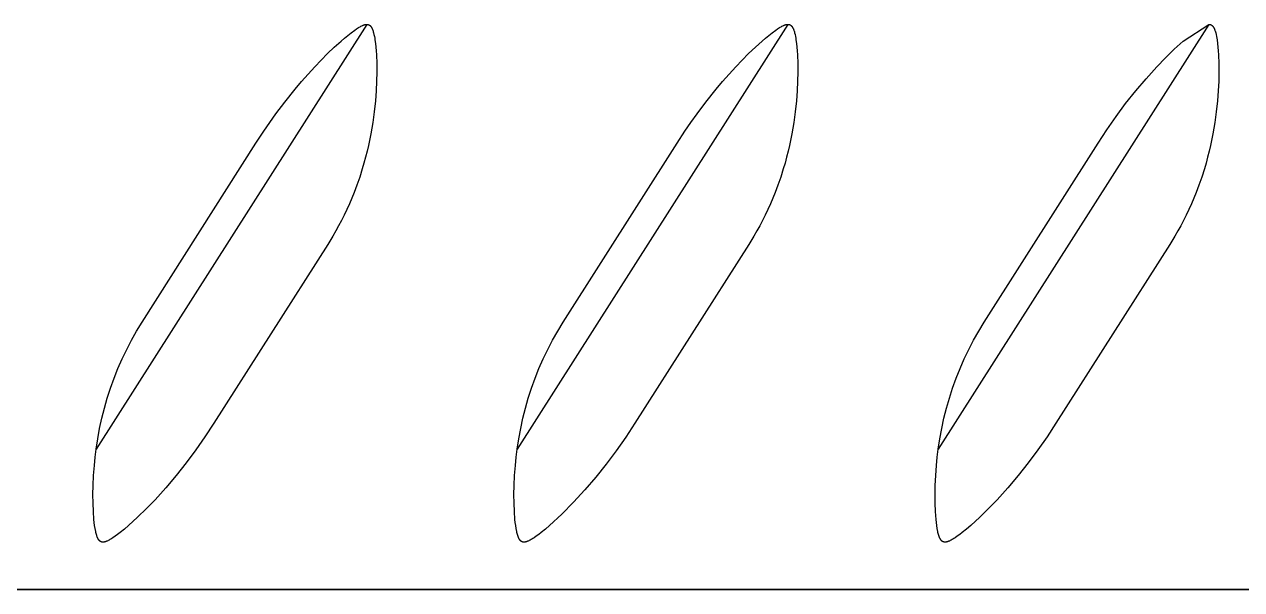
# Model space of a CAD drawing. Header units: millimetres. Extents: x 0 to 1192, y -689 to 404.
# Drawn here: x 1073.24 to 1105.04, y 185.02 to 199.77 of the extents above; entities that cross this region are included whole.
import ezdxf

# ---------------------------------------------------------------- set-up
doc = ezdxf.new("R2010")
doc.units = ezdxf.units.MM
doc.layers.add('Blocks', color=7, linetype='Continuous')
doc.layers.add('Blocks$Inner', color=7, linetype='Continuous', lineweight=25, true_color=0x007f00)
doc.layers.add('Blocks$Outline', color=7, linetype='Continuous', lineweight=35, true_color=0xff3f3f)

# ---------------------------------------------------------------- blocks, each defined once
blk = doc.blocks.new('Rebar Side Table Side')
at = {"layer": 'Blocks$Inner'}
for points in [[(361.799, 199.775), (361.803, 199.775), (361.807, 199.775), (361.811, 199.774), (361.815, 199.774), (361.818, 199.774), (361.822, 199.773), (361.826, 199.773), (361.83, 199.772), (361.834, 199.771), (361.837, 199.77), (361.841, 199.769), (361.844, 199.768), (361.848, 199.767), (361.851, 199.766), (361.855, 199.764), (361.858, 199.763), (361.86, 199.762), (361.862, 199.761), (361.865, 199.759), (361.868, 199.757), (361.872, 199.755), (361.875, 199.753), (361.878, 199.751), (361.881, 199.748), (361.884, 199.746), (361.887, 199.743), (361.89, 199.741), (361.893, 199.738), (361.895, 199.735), (361.898, 199.732), (361.901, 199.73), (361.903, 199.727), (361.906, 199.724), (361.909, 199.72), (361.912, 199.716), (361.915, 199.712), (361.918, 199.708), (361.92, 199.704), (361.923, 199.699), (361.926, 199.695), (361.928, 199.691), (361.933, 199.682), (361.937, 199.673), (361.942, 199.664), (361.946, 199.655), (361.951, 199.642), (361.956, 199.629), (361.96, 199.616), (361.965, 199.603), (361.973, 199.577), (361.98, 199.55), (361.99, 199.507), (362, 199.462), (362.008, 199.417), (362.015, 199.372), (362.027, 199.279), (362.038, 199.183), (362.046, 199.08), (362.053, 198.975), (362.062, 198.757), (362.064, 198.53), (362.059, 198.294), (362.047, 198.041), (362.026, 197.775), (361.996, 197.493), (361.958, 197.212), (361.906, 196.913), (361.845, 196.616), (361.809, 196.461), (361.77, 196.307), (361.729, 196.154), (361.684, 196.001), (361.616, 195.788), (361.543, 195.577), (361.471, 195.388), (361.411, 195.237), (361.347, 195.089), (361.281, 194.941), (361.211, 194.795), (361.14, 194.656), (361.067, 194.517), (360.991, 194.38), (360.913, 194.245), (360.78, 194.029), (357.805, 189.358), (357.575, 189.007), (357.334, 188.662), (357.083, 188.325), (356.822, 187.996), (356.55, 187.675), (356.269, 187.363), (356.047, 187.131), (355.816, 186.907), (355.579, 186.69), (355.471, 186.598), (355.36, 186.508), (355.293, 186.456), (355.225, 186.407), (355.171, 186.369), (355.143, 186.352), (355.115, 186.334), (355.093, 186.321), (355.069, 186.308), (355.046, 186.296), (355.034, 186.29), (355.022, 186.285), (355.013, 186.281), (355.004, 186.277), (354.994, 186.274), (354.985, 186.271), (354.976, 186.267), (354.966, 186.265), (354.957, 186.262), (354.952, 186.261), (354.947, 186.26), (354.94, 186.259), (354.932, 186.258), (354.929, 186.257), (354.925, 186.257), (354.921, 186.256), (354.917, 186.256), (354.914, 186.256), (354.91, 186.256), (354.906, 186.256), (354.902, 186.256), (354.899, 186.256), (354.895, 186.257), (354.891, 186.257), (354.887, 186.258), (354.884, 186.258), (354.881, 186.259), (354.878, 186.259), (354.874, 186.26), (354.871, 186.261), (354.868, 186.262), (354.865, 186.263), (354.862, 186.264), (354.859, 186.266), (354.856, 186.267), (354.853, 186.268), (354.85, 186.27), (354.847, 186.271), (354.844, 186.273), (354.841, 186.275), (354.838, 186.276), (354.835, 186.279), (354.832, 186.281), (354.829, 186.283), (354.827, 186.285), (354.824, 186.288), (354.821, 186.29), (354.818, 186.293), (354.816, 186.296), (354.813, 186.298), (354.811, 186.301), (354.808, 186.304), (354.806, 186.307), (354.804, 186.31), (354.801, 186.313), (354.797, 186.319), (354.794, 186.323), (354.792, 186.327), (354.789, 186.33), (354.787, 186.335), (354.782, 186.343), (354.778, 186.351), (354.773, 186.359), (354.769, 186.368), (354.766, 186.376), (354.762, 186.385), (354.757, 186.397), (354.753, 186.409), (354.749, 186.42), (354.745, 186.432), (354.738, 186.456), (354.731, 186.48), (354.725, 186.508), (354.719, 186.535), (354.704, 186.613), (354.692, 186.691), (354.682, 186.769), (354.674, 186.848), (354.658, 187.056), (354.65, 187.273), (354.648, 187.5), (354.652, 187.736), (354.665, 187.996), (354.685, 188.256), (354.707, 188.47), (354.734, 188.683)], [(372.799, 199.775), (365.734, 188.683), (365.774, 188.953), (365.823, 189.222), (365.88, 189.49), (365.947, 189.755), (366.022, 190.018), (366.107, 190.278), (366.199, 190.536), (366.301, 190.79), (366.411, 191.04), (366.529, 191.287), (366.655, 191.53), (366.789, 191.768), (366.932, 192.002), (369.907, 196.672), (370.114, 196.989), (370.27, 197.216), (370.43, 197.44), (370.66, 197.746), (370.927, 198.081), (371.098, 198.285), (371.268, 198.478), (371.442, 198.668), (371.609, 198.842), (371.779, 199.013), (371.954, 199.179), (372.132, 199.34), (372.218, 199.414), (372.306, 199.486), (372.395, 199.556), (372.486, 199.624), (372.536, 199.658), (372.56, 199.674), (372.584, 199.689), (372.605, 199.702), (372.626, 199.714), (372.648, 199.725), (372.669, 199.736), (372.687, 199.744), (372.695, 199.748), (372.704, 199.752), (372.713, 199.755), (372.722, 199.759), (372.731, 199.762), (372.74, 199.765), (372.747, 199.767), (372.755, 199.768), (372.762, 199.77), (372.769, 199.771), (372.777, 199.773), (372.78, 199.773), (372.784, 199.774), (372.788, 199.774), (372.791, 199.774), (372.795, 199.774), (372.799, 199.775), (372.803, 199.775), (372.807, 199.775), (372.811, 199.774), (372.815, 199.774), (372.818, 199.774), (372.822, 199.773), (372.826, 199.773), (372.83, 199.772), (372.834, 199.771), (372.837, 199.77), (372.841, 199.769), (372.844, 199.768), (372.848, 199.767), (372.851, 199.766), (372.855, 199.764), (372.858, 199.763), (372.86, 199.762), (372.862, 199.761), (372.865, 199.759), (372.868, 199.757), (372.872, 199.755), (372.875, 199.753), (372.878, 199.751), (372.881, 199.748), (372.884, 199.746), (372.887, 199.743), (372.89, 199.741), (372.893, 199.738), (372.895, 199.735), (372.898, 199.732), (372.901, 199.73), (372.903, 199.727), (372.906, 199.724), (372.909, 199.72), (372.912, 199.716), (372.915, 199.712), (372.918, 199.708), (372.92, 199.704), (372.923, 199.699), (372.926, 199.695), (372.928, 199.691), (372.933, 199.682), (372.937, 199.673), (372.942, 199.664), (372.946, 199.655), (372.951, 199.642), (372.956, 199.629), (372.96, 199.616), (372.965, 199.603), (372.973, 199.577), (372.98, 199.55), (372.99, 199.507), (373, 199.462), (373.008, 199.417), (373.015, 199.372), (373.027, 199.279), (373.038, 199.183), (373.046, 199.08), (373.053, 198.975), (373.062, 198.757), (373.064, 198.53), (373.059, 198.294), (373.047, 198.041), (373.026, 197.775), (372.996, 197.493), (372.958, 197.212), (372.906, 196.913), (372.845, 196.616), (372.809, 196.461), (372.77, 196.307), (372.729, 196.154), (372.684, 196.001), (372.616, 195.788), (372.543, 195.577), (372.471, 195.388), (372.411, 195.237), (372.347, 195.089), (372.281, 194.941), (372.211, 194.795), (372.14, 194.656), (372.067, 194.517), (371.991, 194.38), (371.913, 194.245), (371.78, 194.029), (368.805, 189.358), (368.568, 188.993), (368.318, 188.636), (368.057, 188.287), (367.783, 187.948), (367.499, 187.618), (367.203, 187.299), (366.896, 186.989), (366.579, 186.69), (366.471, 186.598), (366.36, 186.508), (366.293, 186.456), (366.225, 186.407), (366.171, 186.369), (366.143, 186.352), (366.115, 186.334), (366.093, 186.321), (366.069, 186.308), (366.046, 186.296), (366.034, 186.29), (366.022, 186.285), (366.013, 186.281), (366.004, 186.277), (365.994, 186.274), (365.985, 186.271), (365.976, 186.267), (365.966, 186.265), (365.957, 186.262), (365.952, 186.261), (365.947, 186.26), (365.94, 186.259), (365.932, 186.258), (365.929, 186.257), (365.925, 186.257), (365.921, 186.256), (365.917, 186.256), (365.914, 186.256), (365.91, 186.256), (365.906, 186.256), (365.902, 186.256), (365.899, 186.256), (365.895, 186.257), (365.891, 186.257), (365.887, 186.258), (365.884, 186.258), (365.881, 186.259), (365.878, 186.259), (365.874, 186.26), (365.871, 186.261), (365.868, 186.262), (365.865, 186.263), (365.862, 186.264), (365.859, 186.266), (365.856, 186.267), (365.853, 186.268), (365.85, 186.27), (365.847, 186.271), (365.844, 186.273), (365.841, 186.275), (365.838, 186.276), (365.835, 186.279), (365.832, 186.281), (365.829, 186.283), (365.827, 186.285), (365.824, 186.288), (365.821, 186.29), (365.818, 186.293), (365.816, 186.296), (365.813, 186.298), (365.811, 186.301), (365.808, 186.304), (365.806, 186.307), (365.804, 186.31), (365.801, 186.313), (365.797, 186.319), (365.794, 186.323), (365.792, 186.327), (365.789, 186.33), (365.787, 186.335), (365.782, 186.343), (365.778, 186.351), (365.773, 186.359), (365.769, 186.368), (365.766, 186.376), (365.762, 186.385), (365.757, 186.397), (365.753, 186.409), (365.749, 186.42), (365.745, 186.432), (365.738, 186.456), (365.731, 186.48), (365.725, 186.508), (365.719, 186.535), (365.704, 186.613), (365.692, 186.691), (365.682, 186.769), (365.674, 186.848), (365.658, 187.056), (365.65, 187.273), (365.648, 187.5), (365.652, 187.736), (365.665, 187.996), (365.685, 188.256), (365.707, 188.47), (365.734, 188.683)], [(383.799, 199.775), (376.734, 188.683), (376.774, 188.953), (376.823, 189.222), (376.88, 189.49), (376.947, 189.755), (377.022, 190.018), (377.107, 190.278), (377.199, 190.536), (377.301, 190.79), (377.411, 191.04), (377.529, 191.287), (377.655, 191.53), (377.789, 191.768), (377.932, 192.002), (380.907, 196.672), (381.137, 197.024), (381.377, 197.369), (381.628, 197.706), (381.89, 198.035), (382.161, 198.356), (382.442, 198.668), (382.665, 198.9), (382.895, 199.124), (383.132, 199.34), (383.799, 199.775), (383.803, 199.775), (383.807, 199.775), (383.811, 199.774), (383.815, 199.774), (383.818, 199.774), (383.822, 199.773), (383.826, 199.773), (383.83, 199.772), (383.834, 199.771), (383.837, 199.77), (383.841, 199.769), (383.844, 199.768), (383.848, 199.767), (383.851, 199.766), (383.855, 199.764), (383.858, 199.763), (383.86, 199.762), (383.862, 199.761), (383.865, 199.759), (383.868, 199.757), (383.872, 199.755), (383.875, 199.753), (383.878, 199.751), (383.881, 199.748), (383.884, 199.746), (383.887, 199.743), (383.89, 199.741), (383.893, 199.738), (383.895, 199.735), (383.898, 199.732), (383.901, 199.73), (383.903, 199.727), (383.906, 199.724), (383.909, 199.72), (383.912, 199.716), (383.915, 199.712), (383.918, 199.708), (383.92, 199.704), (383.923, 199.699), (383.926, 199.695), (383.928, 199.691), (383.933, 199.682), (383.937, 199.673), (383.942, 199.664), (383.946, 199.655), (383.951, 199.642), (383.956, 199.629), (383.96, 199.616), (383.965, 199.603), (383.973, 199.577), (383.98, 199.55), (383.99, 199.507), (384, 199.462), (384.008, 199.417), (384.015, 199.372), (384.027, 199.279), (384.038, 199.183), (384.046, 199.08), (384.053, 198.975), (384.062, 198.757), (384.064, 198.53), (384.059, 198.294), (384.047, 198.041), (384.026, 197.775), (383.996, 197.493), (383.958, 197.212), (383.906, 196.913), (383.845, 196.616), (383.809, 196.461), (383.77, 196.307), (383.729, 196.154), (383.684, 196.001), (383.616, 195.788), (383.543, 195.577), (383.471, 195.388), (383.411, 195.237), (383.347, 195.089), (383.281, 194.941), (383.211, 194.795), (383.14, 194.656), (383.067, 194.517), (382.991, 194.38), (382.913, 194.245), (382.78, 194.029), (379.805, 189.358), (379.575, 189.007), (379.334, 188.662), (379.083, 188.325), (378.822, 187.996), (378.55, 187.675), (378.269, 187.363), (378.047, 187.131), (377.816, 186.907), (377.579, 186.69), (377.471, 186.598), (377.36, 186.508), (377.293, 186.456), (377.225, 186.407), (377.171, 186.369), (377.143, 186.352), (377.115, 186.334), (377.093, 186.321), (377.069, 186.308), (377.046, 186.296), (377.034, 186.29), (377.022, 186.285), (377.013, 186.281), (377.004, 186.277), (376.994, 186.274), (376.985, 186.271), (376.976, 186.267), (376.966, 186.265), (376.957, 186.262), (376.952, 186.261), (376.947, 186.26), (376.94, 186.259), (376.932, 186.258), (376.929, 186.257), (376.925, 186.257), (376.921, 186.256), (376.917, 186.256), (376.914, 186.256), (376.91, 186.256), (376.906, 186.256), (376.902, 186.256), (376.899, 186.256), (376.895, 186.257), (376.891, 186.257), (376.887, 186.258), (376.884, 186.258), (376.881, 186.259), (376.878, 186.259), (376.874, 186.26), (376.871, 186.261), (376.868, 186.262), (376.865, 186.263), (376.862, 186.264), (376.859, 186.266), (376.856, 186.267), (376.853, 186.268), (376.85, 186.27), (376.847, 186.271), (376.844, 186.273), (376.841, 186.275), (376.838, 186.276), (376.835, 186.279), (376.832, 186.281), (376.829, 186.283), (376.827, 186.285), (376.824, 186.288), (376.821, 186.29), (376.818, 186.293), (376.816, 186.296), (376.813, 186.298), (376.811, 186.301), (376.808, 186.304), (376.806, 186.307), (376.804, 186.31), (376.801, 186.313), (376.797, 186.319), (376.794, 186.323), (376.792, 186.327), (376.789, 186.33), (376.787, 186.335), (376.782, 186.343), (376.778, 186.351), (376.773, 186.359), (376.769, 186.368), (376.766, 186.376), (376.762, 186.385), (376.757, 186.397), (376.753, 186.409), (376.749, 186.42), (376.745, 186.432), (376.738, 186.456), (376.731, 186.48), (376.725, 186.508), (376.719, 186.535), (376.704, 186.613), (376.692, 186.691), (376.682, 186.769), (376.674, 186.848), (376.658, 187.056), (376.65, 187.273), (376.648, 187.5), (376.652, 187.736), (376.665, 187.996), (376.685, 188.256), (376.707, 188.47), (376.734, 188.683)], [(77.964, 185.015), (180.427, 185.015), (188.593, 185.015), (195.484, 185.015), (199.593, 185.015), (210.593, 185.015), (250.484, 185.015), (254.593, 185.015), (265.593, 185.015), (305.484, 185.015), (393.151, 185.015)]]:
    blk.add_lwpolyline(points, dxfattribs=at)
blk.add_lwpolyline([(358.907, 196.672), (359.114, 196.989), (359.27, 197.216), (359.43, 197.44), (359.66, 197.746), (359.927, 198.081), (360.098, 198.285), (360.268, 198.478), (360.442, 198.668), (360.609, 198.842), (360.779, 199.013), (360.954, 199.179), (361.132, 199.34), (361.218, 199.414), (361.306, 199.486), (361.395, 199.556), (361.486, 199.624), (361.536, 199.658), (361.56, 199.674), (361.584, 199.689), (361.605, 199.702), (361.626, 199.714), (361.648, 199.725), (361.669, 199.736), (361.687, 199.744), (361.695, 199.748), (361.704, 199.752), (361.713, 199.755), (361.722, 199.759), (361.731, 199.762), (361.74, 199.765), (361.747, 199.767), (361.755, 199.768), (361.762, 199.77), (361.769, 199.771), (361.777, 199.773), (361.78, 199.773), (361.784, 199.774), (361.788, 199.774), (361.791, 199.774), (361.795, 199.774), (361.799, 199.775), (354.734, 188.683), (354.774, 188.953), (354.823, 189.222), (354.88, 189.49), (354.947, 189.755), (355.022, 190.018), (355.107, 190.278), (355.199, 190.536), (355.301, 190.79), (355.411, 191.04), (355.529, 191.287), (355.655, 191.53), (355.789, 191.768), (355.932, 192.002)], close=True, dxfattribs=at)
at = {"layer": 'Blocks$Outline'}
blk.add_lwpolyline([(393.151, 185.015), (305.484, 185.015), (265.593, 185.015), (254.593, 185.015), (250.484, 185.015), (210.593, 185.015), (199.593, 185.015), (195.484, 185.015), (188.593, 185.015), (180.427, 185.015), (77.964, 185.015)], dxfattribs=at)

msp = doc.modelspace()

# ---------------------------------------------------------------- block references
at = {"layer": 'Blocks'}
msp.add_blockref('Rebar Side Table Side', (720.386, 0), dxfattribs=at)

doc.saveas('drawing.dxf')
